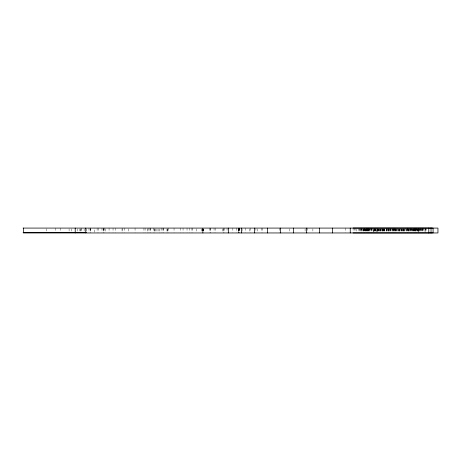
<?xml version="1.0" encoding="UTF-8"?>
<svg xmlns="http://www.w3.org/2000/svg" width="461" height="461" viewBox="0 0 461 461"><rect width="100%" height="100%" fill="white"/><g stroke="black" fill="none" stroke-linecap="round" stroke-linejoin="round"><path stroke-width="0.35" stroke-dasharray="2.31 1.73" d="M94.73 232.258L94.891 228.08M426.471 228.034L426.471 232.223M425.526 228.08L425.526 232.258M425.18 228.034L425.203 232.223M423.959 228.034L423.959 232.223M423.78 228.034L423.768 232.235M422.789 228.08L422.789 232.269M422.72 228.731L422.72 232.223M422.535 228.034L422.524 232.235M422.034 228.08L422.034 232.258M421.498 228.08L421.527 232.269M421.296 228.731L421.285 232.235M420.282 228.08L420.282 232.269M420.15 228.731L420.15 232.223M420.132 228.034L420.08 232.258M419.619 228.034L419.619 232.223M419.107 228.731L419.107 232.223M419.037 228.777L419.037 232.269M418.836 228.731L418.836 232.223M418.346 228.731L418.346 232.223M418.202 228.034L418.185 232.235M418.104 228.034L418.104 232.223M417.891 228.777L417.891 232.269M417.689 228.731L417.678 232.235M417.412 228.731L417.401 232.235M416.905 228.731L416.911 232.235M416.681 228.034L416.669 232.235M416.456 228.08L416.456 232.269M415.943 228.08L415.943 232.269M415.643 228.034L415.643 232.223M415.482 228.731L415.47 232.235M415.43 228.777L415.43 232.269M415.154 228.777L415.154 232.269M414.67 228.777L414.67 232.269M414.514 228.731L414.514 232.223M414.427 228.08L414.427 232.269M414.22 228.034L414.209 232.235M413.69 228.731L413.69 232.223M413.586 228.08L413.586 232.258M413.142 228.731L413.223 232.269M413.096 228.731L413.131 232.235M412.33 228.731L412.33 232.223M412.267 228.731L412.255 232.235M411.967 228.08L411.967 232.269M411.685 228.034L411.685 232.223M411.414 228.731L411.414 232.223M410.907 228.731L410.884 232.269M410.267 228.034L410.267 232.223M410.255 228.051L410.255 232.235M409.99 228.731L410.013 232.269M409.114 228.731L409.114 232.223M409.086 228.034L409.086 232.223M408.653 228.777L408.653 232.269M408.504 228.731L408.504 232.223M408.296 228.731L408.296 232.223M408.008 228.08L408.008 232.269M407.668 228.034L407.731 232.269M407.657 228.051L407.657 232.235M407.086 228.08L407.086 232.258M407.08 228.731L407.069 232.235M406.873 228.731L406.861 232.235M406.153 228.731L406.141 232.235M405.409 228.08L405.438 232.269M404.821 228.777L404.821 232.269M404.614 228.777L404.614 232.269M403.894 228.777L403.894 232.269M403.692 228.731L403.692 232.223M403.191 228.731L403.191 232.223M403.116 228.731L403.116 232.223M402.735 228.731L402.735 232.223M402.269 228.731L402.257 232.235M401.767 228.731L401.756 232.235M401.692 228.731L401.681 232.235M401.312 228.731L401.3 232.235M400.592 228.08L400.592 232.258M400.01 228.777L400.01 232.269M399.514 228.777L399.514 232.269M399.433 228.777L399.433 232.269M399.059 228.777L399.059 232.269M398.69 228.731L398.69 232.223M398.437 228.731L398.437 232.223M397.267 228.731L397.255 232.235M397.071 228.034L397.002 232.235M396.742 228.731L396.742 232.223M396.616 228.731L396.616 232.223M395.647 228.034L395.636 232.235M395.319 228.731L395.308 232.235M395.192 228.731L395.181 232.235M395.014 228.777L395.014 232.269M394.795 228.034L394.795 232.223M394.76 228.777L394.76 232.269M394.092 228.08L394.092 232.258M393.492 228.731L393.492 232.223M393.371 228.034L393.389 232.269M393.066 228.777L393.066 232.269M392.933 228.777L392.933 232.269M392.196 228.034L392.196 232.223M392.075 228.731L392.063 232.235M391.112 228.08L391.112 232.269M390.772 228.034L390.761 232.235M390.375 228.731L390.375 232.223M390.248 228.731L390.248 232.223M389.92 228.034L389.92 232.223M389.816 228.777L389.816 232.269M388.951 228.731L388.94 232.235M388.825 228.731L388.813 232.235M388.554 228.731L388.554 232.223M388.496 228.034L388.514 232.269M388.3 228.731L388.3 232.223M387.759 228.08L387.759 232.258M387.131 228.731L387.119 232.235M386.877 228.731L386.865 232.235M386.693 228.777L386.693 232.269M386.566 228.777L386.566 232.269M386.243 228.08L386.243 232.269M384.872 228.777L384.872 232.269M384.618 228.777L384.618 232.269M384.255 228.731L384.255 232.223M383.875 228.731L383.875 232.223M383.8 228.731L383.8 232.223M383.298 228.731L383.298 232.223M382.832 228.731L382.82 232.235M382.601 228.777L382.601 232.258M382.451 228.731L382.44 232.235M382.376 228.731L382.365 232.235M381.881 228.731L381.864 232.235M381.097 228.08L381.097 232.258M380.573 228.777L380.573 232.269M380.198 228.777L380.198 232.269M380.118 228.777L380.118 232.269M379.622 228.777L379.622 232.269M379.42 228.731L379.42 232.223M378.694 228.731L378.694 232.223M378.487 228.731L378.487 232.223M377.997 228.731L377.997 232.223M377.899 228.034L377.985 232.235M377.876 228.731L377.876 232.223M377.271 228.731L377.259 232.235L377.202 228.777M377.063 228.731L377.052 232.235M376.481 228.034L376.47 232.235L376.441 228.748M375.738 228.777L375.738 232.269M375.577 228.731L375.577 232.223M375.3 228.034L375.3 232.223M375.018 228.777L375.018 232.269M374.81 228.777L374.81 232.269M374.66 228.731L374.66 232.223M374.223 228.08L374.194 232.269M374.142 228.748L374.142 232.235M373.883 228.034L373.871 232.235M373.301 232.223L373.301 228.731L373.226 232.235M372.425 228.034L372.476 232.223M371.877 228.731L371.9 232.269M371.624 228.08L371.624 232.269M371.347 228.034L371.347 232.223M371.001 228.034L370.978 232.269M370.085 228.034L370.085 232.223M369.924 228.034L369.924 232.223M369.912 228.051L369.912 232.235M369.618 228.777L369.618 232.269M368.886 228.731L368.886 232.223M368.794 228.777L368.794 232.269M368.748 228.08L368.748 232.269M368.644 228.034L368.65 232.235M368.155 228.034L368.103 232.258M367.878 228.731L367.878 232.223M367.665 228.08L367.665 232.269M367.463 228.731L367.452 232.235M367.371 228.731L367.371 232.223M367.221 228.034L367.21 232.235M366.858 228.731L366.858 232.223M366.731 228.034L366.72 232.235M366.403 228.08L366.403 232.269M366.155 228.777L366.155 232.258M365.948 228.731L365.936 232.235M365.417 228.731L365.423 232.235M365.204 228.777L365.204 232.269M364.962 228.08L364.962 232.269M364.478 228.08L364.478 232.269M364.271 228.731L364.271 232.223M364.207 228.08L364.202 232.269M363.994 228.731L363.983 232.235M363.689 228.777L363.689 232.269M363.176 228.777L363.176 232.269M363.032 228.034L363.032 232.223M362.847 228.731L362.836 232.235M361.787 228.034L361.81 232.223M361.741 228.777L361.741 232.269M361.608 228.034L361.597 232.235M360.519 228.731L360.594 232.269M360.364 228.034L360.352 232.235M359.35 228.08L359.35 232.269M359.096 228.731L359.084 232.235M358.134 228.08L358.134 232.269M356.837 228.777L356.837 232.269M355.108 228.08L355.108 232.258M354.521 228.034L354.521 232.223M353.097 228.034L353.086 232.235M345.364 228.08L345.364 232.258M312.881 228.777L312.881 232.258M307.677 228.08L307.677 232.258M305.084 228.777L305.084 232.258M289.491 228.777L289.491 232.258M279.354 228.08L279.354 232.258M262.413 228.08L262.413 232.258M261.548 228.08L261.548 232.258M257.653 228.777L257.653 232.258M255.918 228.08L255.918 232.258M250.352 228.08L250.352 232.258M249.366 228.777L249.366 232.258M245.465 228.08L245.465 232.258M242.06 228.777L242.06 232.258M239.351 228.08L239.351 232.258M239.276 228.08L239.276 232.258M239.196 228.08L239.196 232.258M239.086 228.08L239.086 232.258M238.965 228.08L238.965 232.258M238.827 228.08L238.827 232.258M238.694 228.08L238.694 232.258M238.568 228.08L238.568 232.258M238.464 228.08L238.464 232.258M238.158 228.08L238.158 232.258M236.211 228.08L236.211 232.258M232.851 228.08L232.851 232.258M227.054 228.08L227.054 232.258M224.259 228.08L224.259 232.258M223.545 228.086L223.545 232.955M223.343 228.777L223.343 232.258M222.179 228.777L222.179 232.258M215.218 228.08L215.218 232.258M214.06 228.08L214.06 232.258M210.55 228.086L210.55 232.955M210.349 228.08L210.349 232.258M209.185 228.08L209.185 232.269M203.192 228.777L203.192 232.966M203.14 228.777L203.14 232.966M203.059 228.777L203.059 232.966M202.949 228.777L202.949 232.966M202.823 228.777L202.823 232.966M202.69 228.777L202.69 232.966M202.558 228.777L202.558 232.966M202.431 228.777L202.431 232.966M202.321 228.777L202.321 232.966M202.189 228.777L202.189 232.966M201.457 228.777L201.457 232.258M196.19 228.777L196.19 232.269M192.306 228.08L192.306 232.258M191.903 228.08L191.903 232.258M189.713 228.08L189.696 232.269M187.033 228.08L187.033 232.258M183.052 228.08L183.046 232.258M180.458 228.08L180.453 232.258M174.039 228.08L174.039 232.258M168.398 228.08L168.398 232.258M167.522 228.777L167.522 232.955M167.239 228.777L167.239 232.258M166.968 228.777L166.968 232.955M163.724 228.08L163.724 232.258M163.24 228.08L163.24 232.258M162.082 228.08L162.082 232.258M161.12 228.08L161.045 232.258M159.667 228.777L159.667 232.955M158.088 228.777L158.088 232.258M156.93 228.777L156.93 232.258M155.403 228.777L155.403 232.258M154.787 228.777L154.787 232.955M154.245 228.777L154.245 232.258M153.323 228.08L153.323 232.258M150.73 228.08L150.73 232.258M150.246 228.08L150.246 232.258M149.087 228.08L149.087 232.258M148.05 228.08L148.05 232.258M147.48 228.777L147.48 232.955M145.094 228.08L145.094 232.258M143.936 228.08L143.936 232.258M135.056 228.08L135.056 232.258M128.579 228.777L128.579 232.258M124.735 228.08L124.735 232.258M122.136 228.08L122.136 232.258M122.061 228.777L122.061 232.258M115.642 228.08L115.642 232.258M113.049 228.08L113.031 232.258M109.067 228.08L109.067 232.258M105.258 228.777L105.258 232.258M104.192 228.08L104.192 232.258M103.633 228.08L103.633 232.258M103.552 228.777L103.552 232.955M103.143 228.08L103.143 232.258M101.985 228.08L101.985 232.258M98.268 228.08L98.268 232.258M97.11 228.08L97.11 232.258M90.644 228.08L90.638 232.258M90.558 228.777L90.558 232.955M90.149 228.08L90.149 232.258M88.99 228.08L88.99 232.258M86.455 228.719L86.455 232.575M84.115 228.777L84.115 231.56M81.706 228.08L81.706 231.56M80.992 228.719L80.992 232.58M80.099 228.777L80.099 231.56M79.955 228.719L79.955 232.58M77.661 228.777L77.661 231.56M71.576 228.777L71.576 231.56M69.092 228.719L69.092 232.58M60.466 228.08L60.466 231.935M55.579 228.08L55.579 231.935M46.74 228.719L46.74 232.58M425.048 232.223L425.048 228.034L425.036 232.235M418.709 232.223L418.709 228.034L418.697 232.235M238.377 232.258L238.377 228.08L238.325 232.258"/><path stroke-width="0.69" d="M81.637 232.575L75.068 232.58M353.097 228.034L432.47 228.034M23.05 228.08L437.95 228.08L437.95 232.955L23.367 232.955L23.367 228.08M23.05 232.58L86.455 232.575M353.086 232.938L432.47 232.92M433.075 228.08L433.075 232.955M431.047 228.034L431.035 232.938M428.793 228.08L428.793 232.966M350.239 228.08L350.251 232.955M332.369 228.08L332.369 232.955M319.375 228.08L319.375 232.955M306.381 228.08L306.381 232.955M293.386 228.08L293.386 232.955M280.392 228.08L280.392 232.955M267.397 228.08L267.397 232.955M254.403 228.08L254.403 232.955M241.408 228.08L241.408 232.955M228.414 228.08L228.414 232.955M85.763 228.08L85.763 232.955M75.212 228.08L75.212 232.955"/></g></svg>
